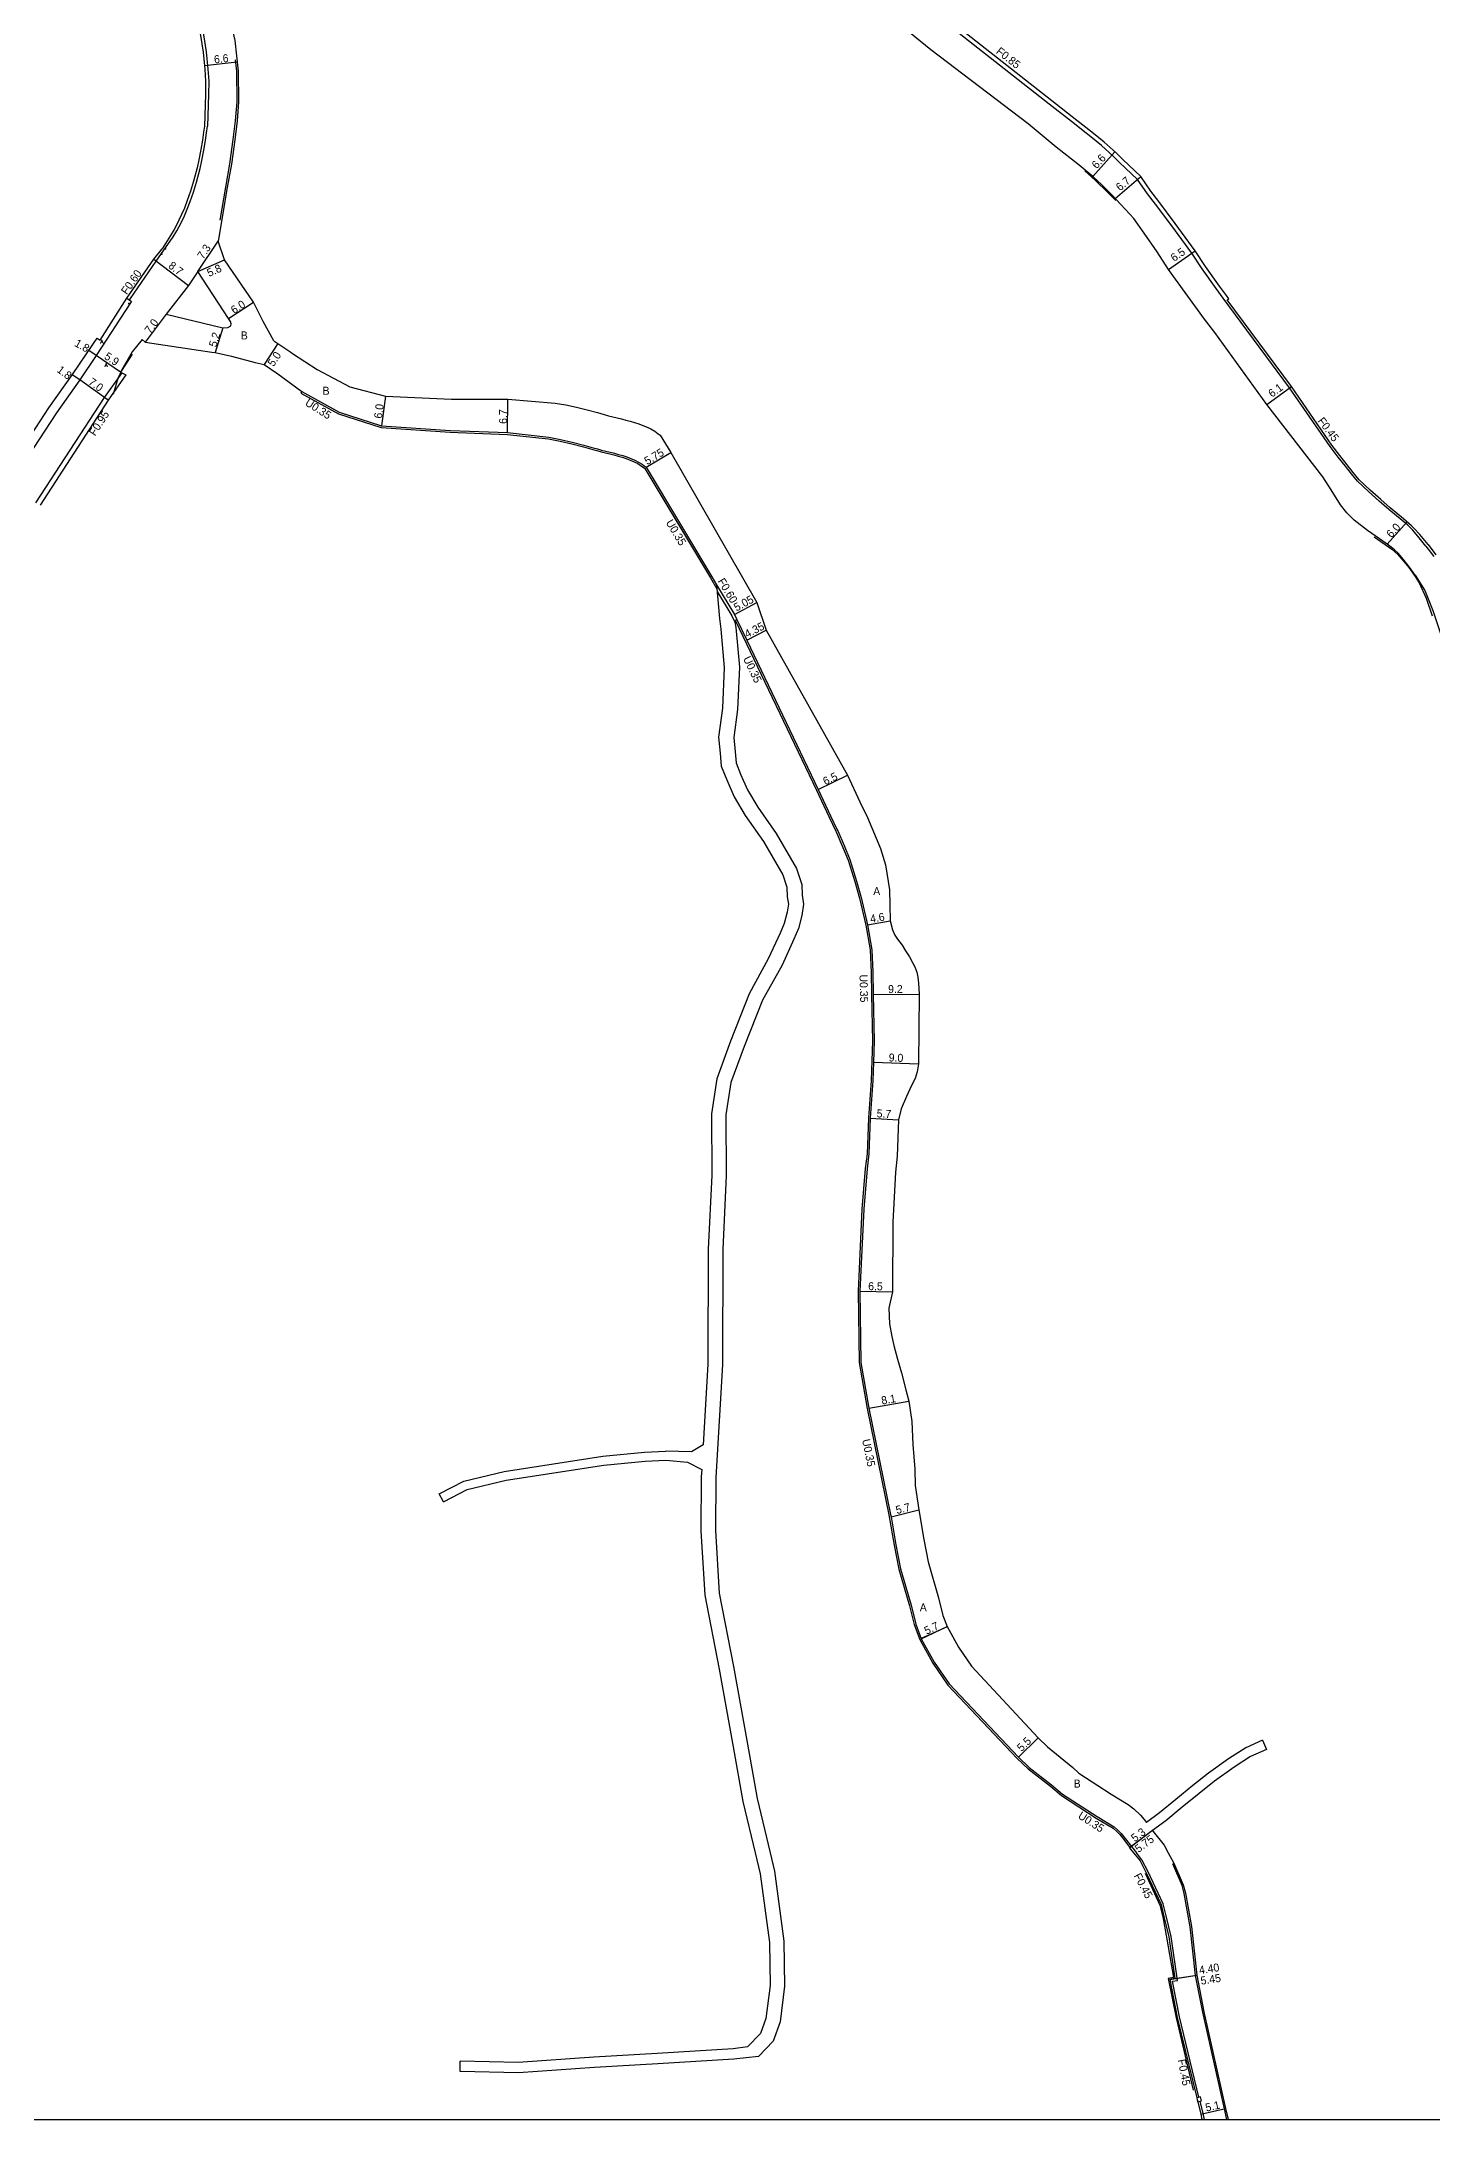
# Model space of a CAD drawing. Header units: metres. Extents: x -27200 to -24000, y -87000 to -85800.
# Drawn here: x -24549.3 to -24271.4, y -87000 to -86584.6 of the extents above; entities that cross this region are included whole.
import ezdxf

# ---------------------------------------------------------------- set-up
doc = ezdxf.new("R2010")
doc.units = ezdxf.units.M
doc.header["$LTSCALE"] = 2.5
for name, color, linetype in [('側溝・桝', 7, 'Continuous'), ('図郭', 7, 'Continuous'), ('幅員', 7, 'Continuous'), ('歩道・分離帯・安全施設', 7, 'Continuous'), ('舗装', 7, 'Continuous'), ('道路', 7, 'Continuous')]:
    doc.layers.add(name, color=color, linetype=linetype)
doc.styles.get("Standard").update_dxf_attribs({"font": ''})
doc.styles.add('YOKO_DECO', font='txt.shx', dxfattribs={"bigfont": 'extfont.shx'})
doc.styles.get('Standard').set_extended_font_data('@MS PGothic')

msp = doc.modelspace()

# ---------------------------------------------------------------- linework, layer by layer
at = {"layer": '側溝・桝'}
for points in [[(-24518.07, -86577.9), (-24516.99, -86583.27), (-24516.45, -86586.67), (-24516.09, -86590.1), (-24515.93, -86592.5), (-24515.96, -86595.21), (-24516.19, -86601.54)], [(-24272.67, -86685.48), (-24274.3, -86683.48), (-24275.36, -86682.23), (-24275.83, -86681.75), (-24276.39, -86681.25), (-24277.43, -86680.38), (-24280.08, -86678.15), (-24282.01, -86676.5), (-24284.13, -86674.58), (-24286.38, -86672.52), (-24287.57, -86671.03), (-24288.76, -86669.52), (-24290.23, -86667.66), (-24291.82, -86665.54), (-24299.94, -86653.84), (-24313.23, -86635.9), (-24314.59, -86634), (-24317.39, -86630.07), (-24319.49, -86626.93), (-24323.48, -86621.47), (-24326.72, -86617.1), (-24328.31, -86615.07), (-24330.32, -86612.16), (-24333.89, -86608.76), (-24335.19, -86607.49), (-24337.54, -86605.39), (-24339.67, -86603.63), (-24341.17, -86602.45), (-24342.94, -86601.06), (-24347.94, -86597.12), (-24372.17, -86578.12)], [(-24531.77, -86636.28), (-24531.57, -86635.97), (-24526.44, -86628.51), (-24523.03, -86623.67), (-24522.31, -86622.46), (-24521.81, -86621.58), (-24521.33, -86620.6), (-24520.79, -86619.47), (-24520.21, -86618.13), (-24519.64, -86616.6), (-24519, -86614.69), (-24518.4, -86612.7), (-24517.67, -86609.98), (-24517.31, -86608.39), (-24516.88, -86606.29), (-24516.59, -86604.39), (-24516.36, -86602.83), (-24516.19, -86601.54)], [(-24533.28, -86650.81), (-24536.81, -86655.74), (-24550.53, -86676.84)], [(-24272.67, -86685.48), (-24271.12, -86687.53)]]:
    msp.add_lwpolyline(points, dxfattribs=at)
at = {"layer": '側溝・桝', "flags": 128}
for points in [[(-24497.31, -86654.59), (-24497.5, -86654.88)], [(-24497.5, -86654.88), (-24490, -86659.02), (-24481.48, -86661.79), (-24467.65, -86662.68), (-24456.27, -86663.14), (-24448, -86664.05), (-24445.68, -86664.49), (-24443.36, -86665.01), (-24441.05, -86665.61), (-24439.17, -86666.15), (-24438.34, -86666.39), (-24437.5, -86666.61), (-24436.65, -86666.82), (-24435.8, -86667.03), (-24434.95, -86667.25), (-24434.11, -86667.47), (-24433.29, -86667.71), (-24432.48, -86667.98), (-24431.69, -86668.27), (-24430.93, -86668.61), (-24430.2, -86668.98), (-24429.5, -86669.41), (-24428.84, -86669.9), (-24428.79, -86669.94), (-24415.66, -86691.82), (-24414.37, -86693.98)], [(-24414.44, -86693.19), (-24410.87, -86699.14), (-24410.44, -86700.03)], [(-24414.32, -86694.55), (-24411.4, -86699.42), (-24410.8, -86700.67)], [(-24410.65, -86700.4), (-24394.46, -86734.27), (-24391.99, -86739.54), (-24390.6, -86742.43), (-24390.55, -86742.56), (-24389.19, -86745.72), (-24388.11, -86748.27), (-24386.79, -86752.55), (-24385.86, -86755.83), (-24384.61, -86761.25), (-24383.75, -86766.2), (-24383.53, -86770.68), (-24383.5, -86775.1), (-24383.27, -86784.41), (-24383.56, -86792.33), (-24384.09, -86799.82), (-24384.37, -86806.93), (-24384.72, -86809.91), (-24385.39, -86818.01), (-24386.16, -86834.43), (-24385.94, -86848.7), (-24384.34, -86857.87), (-24380, -86879.12), (-24378.98, -86885.18), (-24378, -86890), (-24375.91, -86897.3), (-24374.98, -86901.07), (-24373.84, -86904.04), (-24371.25, -86908.76), (-24368.25, -86913.16), (-24354.37, -86927.81), (-24352.2, -86929.89), (-24347.72, -86933.37), (-24345.49, -86935.26), (-24338.56, -86939.76), (-24335.16, -86941.8), (-24334.47, -86942.42), (-24333.85, -86943.05), (-24333.3, -86943.7), (-24331.82, -86945.66), (-24331.54, -86945.45)], [(-24331.55, -86945.45), (-24330.55, -86946.7)], [(-24318.05, -86995.57), (-24321.93, -86979.5), (-24323.34, -86972.38), (-24322.34, -86972.23), (-24323.6, -86963.4), (-24324.59, -86959.3), (-24325.2, -86956.91), (-24328.16, -86950.48), (-24329.44, -86948.08), (-24330.55, -86946.7)], [(-24316.94, -87000), (-24317.21, -86998.84), (-24317.81, -86996.34)]]:
    msp.add_lwpolyline(points, dxfattribs=at)
msp.add_lwpolyline([(-24318.48, -86995.68), (-24318.3, -86996.45), (-24317.52, -86996.27), (-24317.71, -86995.49)], close=True, dxfattribs=at)
at = {"layer": '図郭'}
msp.add_lwpolyline([(-24800, -87000), (-24000, -87000), (-24000, -86400), (-24800, -86400)], close=True, dxfattribs=at)
at = {"layer": '幅員', "flags": 128}
for points in [[(-24510.22, -86588.75), (-24516.77, -86589.45)], [(-24518.08, -86630.6), (-24514.03, -86624.53)], [(-24518.08, -86630.6), (-24512.78, -86628.24)], [(-24511.98, -86639.98), (-24506.96, -86636.7)], [(-24524.45, -86639.12), (-24528.66, -86644.71)], [(-24513.12, -86641.82), (-24514.61, -86646.8)], [(-24502.1, -86645), (-24504.86, -86649.17)], [(-24480.63, -86655.49), (-24481.41, -86661.44)], [(-24456.24, -86662.79), (-24456.16, -86656.09)], [(-24428.53, -86669.7), (-24423.6, -86666.75)], [(-24410.87, -86699.14), (-24406.42, -86696.73)], [(-24408.37, -86704.29), (-24404.51, -86702.29)], [(-24394.15, -86734.12), (-24388.29, -86731.29)], [(-24384.26, -86761.18), (-24379.73, -86760.4)], [(-24383.15, -86775.1), (-24373.95, -86775.05)], [(-24383.07, -86788.63), (-24374.08, -86788.96)], [(-24383.74, -86799.84), (-24378.05, -86800.15)], [(-24385.81, -86834.43), (-24379.31, -86834.54)], [(-24384, -86857.8), (-24376.02, -86856.42)], [(-24379.56, -86879.53), (-24374.03, -86878.15)], [(-24373.52, -86903.89), (-24368.34, -86901.48)], [(-24354.12, -86927.56), (-24350.2, -86923.7)], [(-24327.31, -86942.26), (-24331.9, -86945.72)], [(-24327.31, -86942.26), (-24331.54, -86945.45)], [(-24323.88, -86972.01), (-24318.49, -86971.18)], [(-24322.84, -86971.85), (-24318.49, -86971.18)], [(-24317.69, -86998.96), (-24312.72, -86997.83)]]:
    msp.add_lwpolyline(points, dxfattribs=at)
at = {"layer": '幅員'}
for points in [[(-24339.27, -86611.56), (-24334.87, -86606.64)], [(-24334.75, -86615.98), (-24329.68, -86611.61)], [(-24526.92, -86628.14), (-24519.96, -86633.35)], [(-24324.11, -86630.19), (-24318.8, -86626.44)], [(-24538.42, -86647.37), (-24539.9, -86646.36)], [(-24541.72, -86652.23), (-24543.21, -86651.22)], [(-24533.54, -86650.68), (-24538.42, -86647.37)], [(-24536.02, -86656.3), (-24541.72, -86652.23)], [(-24304.49, -86657.17), (-24299.56, -86653.57)], [(-24280.45, -86685.1), (-24276.45, -86680.62)]]:
    msp.add_lwpolyline(points, dxfattribs=at)
at = {"layer": '歩道・分離帯・安全施設'}
for points in [[(-24510.65, -86588.25), (-24510.39, -86590.54), (-24510.33, -86596.66), (-24510.64, -86600.44), (-24511.08, -86604.18), (-24511.78, -86609.06), (-24512.61, -86613.74), (-24513.71, -86620.33)], [(-24340.84, -86610.45), (-24338.77, -86612.3), (-24336.24, -86614.78), (-24334.67, -86616.36)], [(-24532.27, -86635.92), (-24531.36, -86636.56), (-24531.54, -86636.82), (-24538.42, -86647.37), (-24541.72, -86652.23), (-24546.36, -86658.85), (-24568.08, -86691.97)], [(-24532.27, -86635.92), (-24531.36, -86636.56), (-24531.54, -86636.82), (-24538.42, -86647.37), (-24541.72, -86652.23), (-24546.36, -86658.85), (-24568.08, -86691.97)], [(-24538.42, -86647.37), (-24541.72, -86652.23), (-24546.36, -86658.85), (-24568.08, -86691.97), (-24574.35, -86701.33), (-24577.08, -86705.09), (-24579.65, -86708.15), (-24582.35, -86711.16), (-24585.38, -86714.26), (-24589.91, -86718.23), (-24592.67, -86720.55), (-24597.13, -86723.67), (-24602.64, -86727.26), (-24609.16, -86731.11), (-24619.09, -86737.06), (-24633.28, -86745.57), (-24639, -86749), (-24645.2, -86752.72), (-24650.45, -86755.99), (-24652.76, -86757.35), (-24655.26, -86758.76), (-24657.25, -86759.74), (-24659.21, -86760.5), (-24660.72, -86761.06)], [(-24534.99, -86655.03), (-24533.93, -86651.67), (-24533.33, -86650.49), (-24531.19, -86647.12)], [(-24283.03, -86683.63), (-24279.51, -86686.11), (-24278.37, -86687.09), (-24277.07, -86688.52), (-24276.09, -86689.73), (-24274.86, -86691.55), (-24274.04, -86692.84)], [(-24274.04, -86692.84), (-24272.6, -86695.91), (-24271.41, -86699.41)]]:
    msp.add_lwpolyline(points, dxfattribs=at)
at = {"layer": '歩道・分離帯・安全施設', "flags": 128}
msp.add_lwpolyline([(-24518.08, -86630.6), (-24519.96, -86633.35), (-24524.45, -86639.12), (-24513.12, -86641.82), (-24512.13, -86641.77), (-24511.5, -86641.42), (-24511.47, -86641.02), (-24511.59, -86640.59), (-24511.98, -86639.98)], close=True, dxfattribs=at)
for points in [[(-24312.49, -87000), (-24312.96, -86997.89), (-24317.28, -86978.53), (-24318.74, -86971.21), (-24319.81, -86961.49), (-24320.99, -86954.8), (-24321.41, -86953.21), (-24323.29, -86948.87)], [(-24328.79, -86950.79), (-24325.86, -86957.14), (-24325.27, -86959.47), (-24324.45, -86963.95), (-24323.13, -86971.64), (-24324.17, -86971.8), (-24322.61, -86979.66), (-24319.22, -86994.13)]]:
    msp.add_lwpolyline(points, dxfattribs=at)
at = {"layer": '歩道・分離帯・安全施設'}
for p in [(-24524.56, -86626.02, 722.62), (-24525.27, -86627.14, 722.72), (-24531.87, -86636.97, 723.67)]:
    msp.add_point(p, dxfattribs=at)
at = {"layer": '舗装'}
msp.add_lwpolyline([(-24368.38, -86901.5), (-24373.53, -86903.87)], dxfattribs=at)
at = {"layer": '道路'}
for points in [[(-24524.34, -86530.64), (-24517.49, -86557.2), (-24515, -86566.73), (-24512.3, -86577.46), (-24510.71, -86584.38), (-24510.02, -86590.52), (-24509.95, -86596.68), (-24510.27, -86600.47), (-24510.71, -86604.22), (-24511.41, -86609.12), (-24512.23, -86613.8), (-24514.03, -86624.53)], [(-24518.67, -86578.02), (-24517.59, -86583.38), (-24517.06, -86586.75), (-24516.7, -86590.15), (-24516.55, -86592.52), (-24516.57, -86595.2), (-24516.8, -86601.49)], [(-24272.25, -86685.15), (-24273.89, -86683.14), (-24275.02, -86681.93), (-24275.55, -86681.43), (-24276.11, -86680.93), (-24277.16, -86680.05), (-24279.81, -86677.83), (-24281.72, -86676.18), (-24283.85, -86674.26), (-24286.04, -86672.2), (-24287.21, -86670.74), (-24288.39, -86669.23), (-24289.86, -86667.38), (-24291.45, -86665.27), (-24299.56, -86653.57), (-24312.38, -86636.27), (-24312.07, -86636.05), (-24312.54, -86635.4), (-24313.9, -86633.51), (-24316.7, -86629.58), (-24318.8, -86626.44), (-24322.8, -86620.97), (-24326.05, -86616.59), (-24327.65, -86614.53), (-24329.68, -86611.61), (-24333.28, -86608.18), (-24334.61, -86606.87), (-24336.99, -86604.75), (-24339.14, -86602.97), (-24340.65, -86601.79), (-24342.42, -86600.39), (-24347.42, -86596.45), (-24371.65, -86577.46)], [(-24274.83, -86691.31), (-24275.99, -86689.66), (-24277.48, -86687.74), (-24278.21, -86686.91), (-24278.96, -86686.23), (-24279.64, -86685.68), (-24280.45, -86685.1), (-24284.38, -86682.33), (-24287, -86680.27), (-24288.5, -86678.8), (-24289.72, -86677.24), (-24291.62, -86674.2), (-24293.28, -86671.6), (-24304.49, -86657.17), (-24314.86, -86642.76), (-24316.94, -86640.08), (-24324.11, -86630.19), (-24326.37, -86626.64), (-24329.01, -86622.93), (-24331.08, -86620), (-24333.63, -86617.18), (-24335.46, -86615.22), (-24337.46, -86613.26), (-24339.27, -86611.56), (-24342, -86609.34), (-24346.59, -86605.69), (-24352.2, -86601.03), (-24371.6, -86586.29), (-24375.89, -86582.77)], [(-24516.8, -86601.49), (-24516.96, -86602.74), (-24517.19, -86604.3), (-24517.48, -86606.18), (-24517.91, -86608.26), (-24518.26, -86609.83), (-24518.98, -86612.54), (-24519.58, -86614.51), (-24520.22, -86616.4), (-24520.78, -86617.9), (-24521.34, -86619.21), (-24521.88, -86620.33), (-24522.35, -86621.29), (-24522.84, -86622.16), (-24523.56, -86623.35), (-24525.23, -86626.01)], [(-24553.05, -86665.81), (-24547.91, -86657.8), (-24543.18, -86651.18), (-24539.1, -86645.17), (-24538.25, -86643.87), (-24537.63, -86644.28), (-24532.27, -86635.92), (-24526.92, -86628.14), (-24525.23, -86626.01)], [(-24528.66, -86644.71), (-24529.26, -86644.19), (-24531.22, -86646.62), (-24533.54, -86650.68), (-24532.5, -86651.25), (-24536.02, -86656.3), (-24549.64, -86677.3)], [(-24272.25, -86685.15), (-24270.68, -86687.23)], [(-24274.83, -86691.31), (-24272.91, -86694.33), (-24271.29, -86698.33), (-24269.35, -86704.11), (-24268.3, -86708.49), (-24267.47, -86711.74), (-24266.25, -86717.96)]]:
    msp.add_lwpolyline(points, dxfattribs=at)
at = {"layer": '道路', "flags": 128}
for points in [[(-24502.94, -86644.44), (-24505.04, -86640.6), (-24506.96, -86636.7), (-24512.78, -86628.24), (-24514.03, -86624.53)], [(-24528.66, -86644.71), (-24515.3, -86646.7)], [(-24515.3, -86646.7), (-24514.61, -86646.8), (-24511.38, -86647.49), (-24506.63, -86648.74), (-24504.86, -86649.17)], [(-24502.94, -86644.44), (-24502.1, -86645), (-24499.55, -86646.7)], [(-24499.55, -86646.7), (-24499.19, -86646.94), (-24494.29, -86650.19), (-24487.74, -86653.6), (-24480.63, -86655.49), (-24467.43, -86656.08), (-24456.16, -86656.09), (-24446.7, -86656.87), (-24444.56, -86657.24), (-24442.43, -86657.69), (-24440.32, -86658.2), (-24438.22, -86658.77), (-24436.9, -86659.16), (-24436.04, -86659.4), (-24435.18, -86659.63), (-24434.31, -86659.84), (-24433.43, -86660.06), (-24432.56, -86660.28), (-24431.69, -86660.51), (-24430.82, -86660.76), (-24429.98, -86661.03), (-24429.15, -86661.33), (-24428.34, -86661.68), (-24427.55, -86662.06), (-24426.8, -86662.5), (-24426.08, -86663), (-24425.74, -86663.27), (-24423.6, -86666.75), (-24406.42, -86696.73), (-24404.51, -86702.29), (-24388.29, -86731.29), (-24385.81, -86736.58), (-24384.3, -86739.73), (-24381.66, -86745.91), (-24380.66, -86749.17), (-24379.87, -86754.21), (-24379.82, -86757.16), (-24379.73, -86760.4), (-24379.28, -86762.16), (-24378.84, -86763.24), (-24378.29, -86764.02), (-24377.37, -86765.27), (-24376.65, -86766.4), (-24375.89, -86767.58), (-24375.19, -86768.84), (-24374.85, -86769.59), (-24374.44, -86770.67), (-24374.22, -86771.62), (-24374.1, -86772.87), (-24373.95, -86775.05), (-24374.08, -86788.96), (-24374.38, -86790.56), (-24374.78, -86791.89), (-24375.46, -86793.27), (-24376.45, -86795.5), (-24377.55, -86798), (-24378.05, -86800.15), (-24378.33, -86807.41), (-24378.71, -86810.61), (-24379.19, -86820.64), (-24379.31, -86834.54), (-24380.01, -86837.79), (-24379.85, -86840.94), (-24379.43, -86843.5), (-24378.99, -86845.3), (-24378.29, -86847.98), (-24377.5, -86850.74), (-24376.63, -86854.13), (-24376.02, -86856.42), (-24375.41, -86860.49), (-24375.25, -86865.07), (-24374.83, -86870.01), (-24374.77, -86873.3), (-24374.03, -86878.15), (-24373.03, -86884.07), (-24372.12, -86888.56), (-24370.06, -86895.74), (-24369.2, -86899.25), (-24368.34, -86901.48), (-24366.09, -86905.59), (-24363.51, -86909.37), (-24350.2, -86923.7), (-24348.31, -86925.51), (-24343.27, -86929.67), (-24342.04, -86930.76), (-24335.57, -86934.96), (-24332.17, -86937.01), (-24331.02, -86937.89), (-24329.74, -86939.17), (-24328.98, -86940.04), (-24328.51, -86940.66)], [(-24504.86, -86649.17), (-24502.11, -86651), (-24497.31, -86654.59), (-24489.86, -86658.69), (-24481.41, -86661.44), (-24467.63, -86662.33), (-24456.24, -86662.79), (-24447.95, -86663.7), (-24445.6, -86664.15), (-24443.27, -86664.67), (-24440.96, -86665.27), (-24439.07, -86665.82), (-24438.25, -86666.05), (-24437.41, -86666.27), (-24436.56, -86666.48), (-24435.71, -86666.69), (-24434.86, -86666.91), (-24434.02, -86667.13), (-24433.18, -86667.38), (-24432.36, -86667.65), (-24431.56, -86667.95), (-24430.78, -86668.29), (-24430.03, -86668.68), (-24429.31, -86669.12), (-24428.62, -86669.62), (-24428.53, -86669.7), (-24415.36, -86691.64), (-24414.44, -86693.19)], [(-24414.44, -86693.19), (-24413.84, -86699.97), (-24413.6, -86702.05), (-24412.89, -86709.72), (-24413.25, -86717.85), (-24414.03, -86723.65), (-24413.7, -86726.85), (-24413.5, -86729.47), (-24412.41, -86732.21), (-24410.9, -86735.58), (-24408.75, -86739.31), (-24405.05, -86744.54), (-24401.22, -86751.16), (-24400.38, -86753.65), (-24400.34, -86755.57), (-24400.08, -86757.08), (-24400.32, -86758.67), (-24400.92, -86760.91), (-24401.75, -86762.82), (-24404.1, -86768.01), (-24407.92, -86774.97), (-24411.66, -86784.46), (-24414.4, -86791.94), (-24415.47, -86798.96), (-24415.4, -86811.22), (-24416.1, -86826.04), (-24416.19, -86849), (-24417.12, -86865.17), (-24419.46, -86866.57), (-24424.64, -86866.41)], [(-24410.44, -86700.03), (-24410.8, -86700.67), (-24410.62, -86701.74), (-24409.88, -86709.65), (-24410.26, -86718.12), (-24411.01, -86723.7), (-24410.72, -86726.57), (-24410.54, -86728.78), (-24409.65, -86731.05), (-24408.23, -86734.21), (-24406.22, -86737.69), (-24402.53, -86742.92), (-24398.47, -86749.92), (-24397.4, -86753.13), (-24397.34, -86755.27), (-24397.04, -86757.05), (-24397.38, -86759.29), (-24398.08, -86761.9), (-24399.01, -86764.04), (-24401.36, -86769.25), (-24405.29, -86776.22), (-24408.94, -86785.49), (-24411.57, -86792.67), (-24412.56, -86799.18), (-24412.49, -86811.28), (-24413.19, -86826.12), (-24413.28, -86849.09), (-24414.58, -86871.65), (-24414.68, -86882.27), (-24413.91, -86894.81), (-24411.03, -86909.44), (-24408.26, -86924.97), (-24406.32, -86935.83), (-24403.72, -86946.7)], [(-24410.44, -86700.03), (-24408.37, -86704.29), (-24394.15, -86734.12), (-24391.67, -86739.39), (-24390.39, -86742.08), (-24390.23, -86742.41), (-24388.97, -86745.35), (-24387.78, -86748.15), (-24386.45, -86752.45), (-24385.52, -86755.74), (-24384.26, -86761.18), (-24383.41, -86766.16), (-24383.18, -86770.67), (-24383.15, -86775.1), (-24382.92, -86784.42), (-24383.07, -86788.63), (-24383.21, -86792.35), (-24383.74, -86799.84), (-24384.02, -86806.96), (-24384.37, -86809.95), (-24385.04, -86818.03), (-24385.81, -86834.43), (-24385.59, -86848.67), (-24384, -86857.8), (-24379.66, -86879.05), (-24379.56, -86879.53), (-24378.64, -86885.11), (-24377.66, -86889.92), (-24375.57, -86897.21), (-24374.65, -86900.97), (-24373.52, -86903.89), (-24370.95, -86908.57), (-24367.97, -86912.94), (-24354.12, -86927.56), (-24351.97, -86929.62), (-24347.5, -86933.1), (-24345.28, -86934.98), (-24338.37, -86939.46), (-24334.95, -86941.52), (-24334.23, -86942.17), (-24333.59, -86942.81), (-24333.02, -86943.48), (-24331.54, -86945.45), (-24331.82, -86945.66), (-24331.9, -86945.72), (-24331.72, -86945.96)], [(-24469.85, -86874.93), (-24464.94, -86872.38), (-24456.87, -86870.44), (-24437.16, -86867.37), (-24428.81, -86866.6), (-24424.64, -86866.41)], [(-24469.01, -86876.54), (-24464.3, -86874.1), (-24456.51, -86872.23), (-24436.94, -86869.18), (-24428.69, -86868.42), (-24424.56, -86868.23), (-24420.23, -86868.62), (-24417.41, -86870.07), (-24417.49, -86871.55), (-24417.59, -86882.34), (-24416.81, -86895.18), (-24413.89, -86909.98), (-24411.12, -86925.48), (-24409.17, -86936.42), (-24406.71, -86946.7)], [(-24469.01, -86876.54), (-24469.85, -86874.93)], [(-24305.33, -86924.21), (-24308.66, -86925.68), (-24312.13, -86927.94), (-24316.16, -86930.79), (-24319.23, -86933.26), (-24322.63, -86936.03), (-24325.9, -86938.7), (-24328.51, -86940.66)], [(-24305.33, -86924.21), (-24304.52, -86926.04)], [(-24304.52, -86926.04), (-24307.71, -86927.45), (-24311, -86929.59), (-24314.96, -86932.39), (-24317.98, -86934.81), (-24321.37, -86937.58), (-24324.67, -86940.28), (-24327.31, -86942.26)], [(-24331.72, -86945.96), (-24331.13, -86946.7)], [(-24327.31, -86942.26), (-24327.18, -86942.43), (-24324.99, -86945.15), (-24324.17, -86946.7)], [(-24403.72, -86946.7), (-24402.84, -86950.37), (-24400.99, -86964.39), (-24400.85, -86973.35), (-24401.75, -86980.49), (-24403.15, -86984.38), (-24406.04, -86987.39), (-24410.96, -86987.98), (-24426.18, -86988.89), (-24438.86, -86989.62), (-24454.03, -86990.68), (-24465.69, -86990.43)], [(-24406.71, -86946.7), (-24405.7, -86950.9), (-24403.89, -86964.6), (-24403.76, -86973.19), (-24404.59, -86979.81), (-24405.68, -86982.81), (-24408.26, -86985.5), (-24411.14, -86985.91), (-24426.31, -86986.82), (-24438.99, -86987.55), (-24454.08, -86988.6), (-24465.65, -86988.35)], [(-24331.13, -86946.7), (-24329.81, -86948.33), (-24328.56, -86950.68)], [(-24324.17, -86946.7), (-24323.06, -86948.78)], [(-24323.06, -86948.78), (-24321.17, -86953.13), (-24320.75, -86954.74), (-24319.56, -86961.45), (-24318.49, -86971.18), (-24317.03, -86978.48), (-24312.72, -86997.83), (-24312.23, -87000)], [(-24328.56, -86950.68), (-24325.62, -86957.06), (-24325.03, -86959.41), (-24324.04, -86963.48), (-24322.84, -86971.85), (-24323.88, -86972.01), (-24322.37, -86979.6), (-24317.69, -86998.96), (-24317.46, -87000)], [(-24465.69, -86990.43), (-24465.65, -86988.35)]]:
    msp.add_lwpolyline(points, dxfattribs=at)

# ---------------------------------------------------------------- texts
at = {"layer": '側溝・桝'}
for s, rotation, p in [('F0.85', 322, (-24358.72, -86586.85)), ('F0.60', 55, (-24532.28, -86635.34)), ('F0.95', 57, (-24538.63, -86663.58)), ('U0.35', 327.5164, (-24496.81, -86657.21)), ('F0.45', 307, (-24294.41, -86660.48)), ('U0.35', 300.9653, (-24424.65, -86680.76)), ('F0.60', 300.9653, (-24414.28, -86692.47)), ('U0.35', 295.5429, (-24409.18, -86707.96)), ('U0.35', 271.4492, (-24385.88, -86771.13)), ('U0.35', 281.5476, (-24385.37, -86864.15)), ('U0.35', 327.0365, (-24342.35, -86939.67)), ('F0.45', 298.0024, (-24331.12, -86951.29)), ('F0.45', 280.8489, (-24322.29, -86988.11))]:
    msp.add_text(s, height=1.6, rotation=rotation, dxfattribs=at).set_placement(p)
at = {"layer": '幅員'}
for s, rotation, p in [('6.6', 6.1224, (-24514.79, -86588.99)), ('6.6', 48, (-24338.46, -86610.16)), ('6.7', 41, (-24333.79, -86614.59)), ('7.3', 56.2391, (-24517.03, -86628.25)), ('6.5', 35, (-24323, -86628.69)), ('8.7', 323, (-24524.14, -86629.71)), ('5.8', 23.9475, (-24515.85, -86631.68)), ('6.0', 33.1363, (-24510.86, -86639.13)), ('7.0', 53.0705, (-24527.6, -86643.13)), ('5.2', 73.3212, (-24514.42, -86645.81)), ('1.8', 331.1716, (-24542.89, -86645.4)), ('5.9', 326.6758, (-24536.95, -86647.93)), ('5.0', 56.4139, (-24502.96, -86649.71)), ('1.8', 323.2068, (-24546.41, -86650.54)), ('7.0', 324.4773, (-24540.11, -86653)), ('6.1', 36, (-24303.45, -86655.83)), ('6.0', 82.5259, (-24481.33, -86660.04)), ('6.7', 89.3129, (-24456.32, -86661.04)), ('5.75', 30.9666, (-24428.28, -86669.3)), ('6.0', 48, (-24279.57, -86683.94)), ('5.05', 28.4021, (-24410.45, -86698.57)), ('4.35', 27.3744, (-24408.33, -86703.88)), ('6.5', 25.8143, (-24392.7, -86733.32)), ('4.6', 9.7789, (-24383.62, -86760.81)), ('9.2', 0.3106, (-24380.15, -86774.83)), ('9.0', 357.9152, (-24380.06, -86788.49)), ('5.7', 356.8475, (-24382.48, -86799.66)), ('6.5', 359.1005, (-24384.15, -86834.21)), ('8.1', 9.8648, (-24381.37, -86857.09)), ('5.7', 14.0277, (-24378.41, -86878.99)), ('5.7', 24.9153, (-24372.48, -86903.13)), ('5.5', 44.5447, (-24353.48, -86926.57)), ('5.3', 36.9545, (-24330.85, -86944.62)), ('5.75', 36.9545, (-24330.1, -86946.74)), ('4.40', 8.7873, (-24317.9, -86970.96)), ('5.45', 8.7873, (-24317.59, -86973.08)), ('5.1', 12.711, (-24316.56, -86998.45))]:
    msp.add_text(s, height=1.6, rotation=rotation, dxfattribs=at).set_placement(p)
at = {"layer": '舗装'}
for s, p in [('B', (-24509.52, -86644.15)), ('B', (-24493.18, -86655.21)), ('A', (-24383.13, -86755.25)), ('A', (-24373.83, -86898.43)), ('B', (-24343.07, -86933.66))]:
    msp.add_text(s, height=1.6, dxfattribs=at).set_placement(p)
at = {"layer": '舗装', "style": 'YOKO_DECO'}
for p in [(-24537.58, -86644.97, 723.62), (-24536.7, -86649.66, 723.8)]:
    msp.add_text('A', height=0.75, dxfattribs=at).set_placement(p)

doc.saveas('drawing.dxf')
